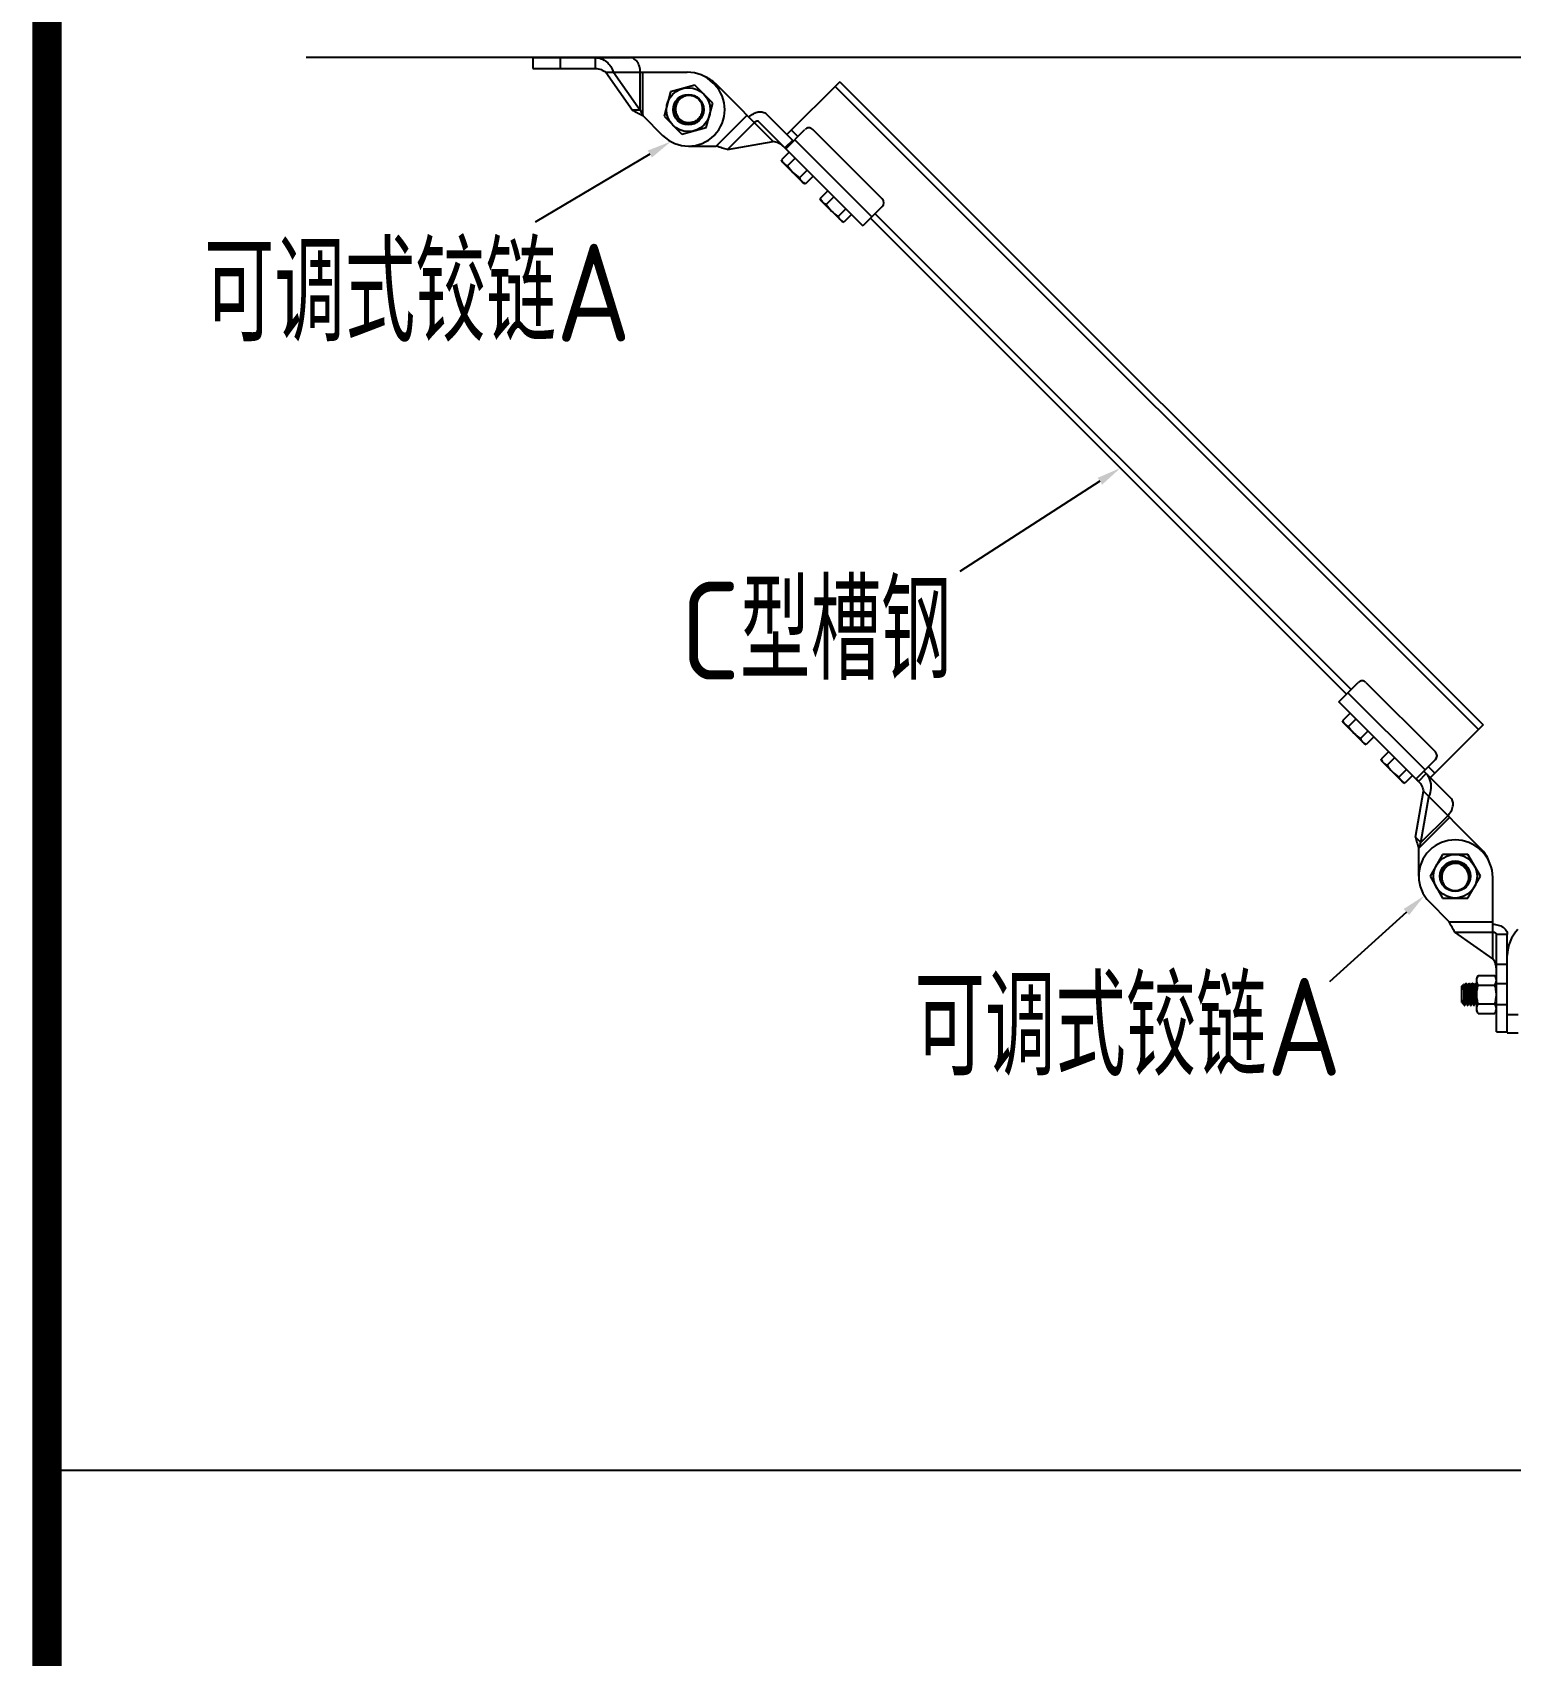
# Model space of a CAD drawing. Extents: x -409572 to -157272, y 600795 to 878326.
# Drawn here: x -403411 to -397367, y 815942 to 822581 of the extents above; entities that cross this region are included whole.
import ezdxf

# ---------------------------------------------------------------- set-up
doc = ezdxf.new("R2010")
doc.units = 0
doc.header["$LTSCALE"] = 1000
doc.header["$MEASUREMENT"] = 0
doc.linetypes.add('CONTINOUS', pattern=[0])
doc.layers.get('0').update_dxf_attribs({"linetype": 'CONTINUOUS'})
for name, color, linetype in [('BZ', 2, 'CONTINUOUS'), ('H-喷淋图块', 153, 'CONTINOUS'), ('图框', 66, 'CONTINUOUS')]:
    doc.layers.add(name, color=color, linetype=linetype)
doc.styles.get("Standard").update_dxf_attribs({"font": 'GBENOR', "bigfont": 'GBCBIG'})

msp = doc.modelspace()

# ---------------------------------------------------------------- linework, layer by layer
at = {"linetype": 'CONTINUOUS'}
for p, q in [((-401365.4, 822478), (-401365.4, 822433.3)), ((-401365.4, 822478), (-400967.8, 822478)), ((-401253.7, 822478), (-401253.7, 822433.3)), ((-401109.7, 822478), (-401109.7, 822433.3)), ((-401365.4, 822433.3), (-401109.7, 822433.3)), ((-401066.9, 822418.5), (-400957.3, 822263.4)), ((-401066.9, 822418.5), (-400733.7, 822418.5)), ((-401035.3, 822418.5), (-400925.7, 822263.4)), ((-400925.7, 822263.4), (-400925.7, 822418.5)), ((-400915.2, 822240.6), (-400915.2, 822418.5)), ((-400702.4, 822364.6), (-400802, 822337.9)), ((-400629.5, 822291.7), (-400702.4, 822364.6)), ((-400623.9, 822370.3), (-400628.5, 822374.9)), ((-400381.8, 822134.7), (-400617.4, 822370.3)), ((-400110.2, 822378.8), (-400326, 822163.1)), ((-400128.6, 822360.4), (-397498.1, 819729.9)), ((-400110.2, 822378.8), (-397479.7, 819748.3)), ((-400802, 822337.9), (-400828.7, 822238.3)), ((-400656.2, 822192.1), (-400629.5, 822291.7)), ((-400925.7, 822263.4), (-400957.3, 822263.4)), ((-400915.2, 822240.6), (-400834.4, 822159.8)), ((-400828.7, 822238.3), (-400755.8, 822165.4)), ((-400781.6, 822265.3), (-400781.6, 822265.3)), ((-400781.6, 822263.6), (-400781.6, 822263.5)), ((-400489.1, 822242), (-400614.9, 822116.2)), ((-400568.9, 822102.6), (-400459.3, 822212.2)), ((-400332.2, 822106.1), (-400441.3, 822215.3)), ((-400300.6, 822137.7), (-400409.8, 822246.9)), ((-400755.8, 822165.4), (-400656.2, 822192.1)), ((-400331, 822105.4), (-400252.3, 822184.1)), ((-400307.6, 822181.5), (-400281.2, 822155.2)), ((-399936.6, 821900), (-400220.7, 822184.1)), ((-400729.1, 822116.2), (-400614.9, 822116.2)), ((-400568.9, 822102.6), (-400381.8, 822134.7)), ((-400316.7, 822090.6), (-400348, 822059.3)), ((-400302.7, 822139.8), (-400334.3, 822108.3)), ((-400331.2, 822105.2), (-400015.5, 821789.5)), ((-399978.7, 821826.3), (-400294.4, 822142)), ((-400343.9, 822050.4), (-400348, 822059.3)), ((-400343.9, 822050.4), (-400259.7, 821966.3)), ((-400292.4, 822066.3), (-400323.7, 822035)), ((-400243.8, 822017.7), (-400275.1, 821986.4)), ((-400259.7, 821966.3), (-400250.8, 821962.1)), ((-400219.5, 821993.4), (-400250.8, 821962.1)), ((-400158.8, 821932.8), (-400190.1, 821901.5)), ((-400186, 821892.6), (-400190.1, 821901.5)), ((-400186, 821892.6), (-400101.8, 821808.4)), ((-400134.5, 821908.5), (-400165.8, 821877.2)), ((-400085.9, 821859.9), (-400117.2, 821828.6)), ((-400061.6, 821835.6), (-400092.9, 821804.3)), ((-399936.6, 821868.4), (-400015.5, 821789.5)), ((-399983.9, 821821), (-398037.5, 819874.6)), ((-399965.5, 821839.4), (-398019.1, 819893)), ((-400101.8, 821808.4), (-400092.9, 821804.3)), ((-398069, 819843), (-397990.1, 819921.9)), ((-397958.5, 819921.9), (-397674.4, 819637.8)), ((-397743.6, 819517.5), (-398069, 819843)), ((-398032.2, 819879.8), (-397716.5, 819564.1)), ((-398022.9, 819796.9), (-398054.2, 819765.6)), ((-398050.1, 819756.7), (-398054.2, 819765.6)), ((-398050.1, 819756.7), (-397965.9, 819672.5)), ((-397998.6, 819772.6), (-398029.9, 819741.3)), ((-397950, 819724), (-397981.3, 819692.7)), ((-397925.7, 819699.7), (-397957, 819668.4)), ((-397479.7, 819748.3), (-397695.4, 819532.5)), ((-397965.9, 819672.5), (-397957, 819668.4)), ((-397865.1, 819639), (-397896.4, 819607.7)), ((-397892.2, 819598.8), (-397896.4, 819607.7)), ((-397892.2, 819598.8), (-397808.1, 819514.6)), ((-397840.8, 819614.7), (-397872.1, 819583.4)), ((-397792.2, 819566.1), (-397823.5, 819534.8)), ((-397751.8, 819528.8), (-397674.4, 819606.2)), ((-397721.8, 819558.8), (-397611.6, 819448.7)), ((-397703.3, 819577.3), (-397677, 819550.9)), ((-397808.1, 819514.6), (-397799.2, 819510.5)), ((-397767.9, 819541.8), (-397799.2, 819510.5)), ((-397743.6, 819517.5), (-397712, 819549.1)), ((-397755.9, 819289.6), (-397723.8, 819476.7)), ((-397733.6, 819267.2), (-397701.5, 819454.4)), ((-397723.8, 819476.7), (-397488.2, 819241.1)), ((-397742.3, 819243.6), (-397616.5, 819369.4)), ((-397624, 819376.9), (-397733.6, 819267.2)), ((-397755.9, 819289.6), (-397733.6, 819267.2)), ((-397742.3, 819129.4), (-397742.3, 819243.6)), ((-397488.2, 819234.6), (-397483.6, 819230)), ((-397645, 819218.7), (-397696.6, 819129.4)), ((-397541.9, 819218.7), (-397645, 819218.7)), ((-397557.4, 819167.5), (-397557.5, 819167.6)), ((-397556.2, 819166.3), (-397556.2, 819166.3)), ((-397490.4, 819129.4), (-397541.9, 819218.7)), ((-397696.6, 819129.4), (-397645, 819040.1)), ((-397541.9, 819040.1), (-397490.4, 819129.4)), ((-397440, 818791.6), (-397440, 819124.8)), ((-397617.9, 818943.3), (-397698.7, 819024.1)), ((-397645, 819040.1), (-397541.9, 819040.1)), ((-397617.9, 818943.3), (-397440, 818943.3)), ((-397595.1, 818901.2), (-397440, 818901.2)), ((-397440, 818791.6), (-397595.1, 818901.2)), ((-397380.5, 818890.7), (-397425.2, 818890.7)), ((-397425.2, 818493.1), (-397425.2, 818890.7)), ((-397380.5, 818489.4), (-397380.5, 818890.7)), ((-397380.5, 818767.7), (-397425.2, 818767.7)), ((-397550.1, 818690.2), (-397554.1, 818683.3)), ((-397550.1, 818690.2), (-397549.9, 818690.3)), ((-397549.9, 818690.3), (-397548.3, 818690.3)), ((-397549.9, 818690.3), (-397548.3, 818690.3)), ((-397548.1, 818690.2), (-397548.3, 818690.3)), ((-397544, 818683.1), (-397548.1, 818690.2)), ((-397537.1, 818690.2), (-397541.1, 818683.3)), ((-397537.1, 818690.2), (-397536.9, 818690.3)), ((-397536.9, 818690.3), (-397535.3, 818690.3)), ((-397536.9, 818690.3), (-397535.3, 818690.3)), ((-397535.1, 818690.2), (-397535.3, 818690.3)), ((-397531, 818683.1), (-397535.1, 818690.2)), ((-397524.1, 818690.2), (-397528.1, 818683.3)), ((-397524.1, 818690.2), (-397523.9, 818690.3)), ((-397523.9, 818690.3), (-397522.3, 818690.3)), ((-397523.9, 818690.3), (-397522.3, 818690.3)), ((-397522.1, 818690.2), (-397522.3, 818690.3)), ((-397518, 818683.1), (-397522.1, 818690.2)), ((-397511, 818690.2), (-397515, 818683.3)), ((-397511, 818690.2), (-397510.9, 818690.3)), ((-397510.9, 818690.3), (-397509.2, 818690.3)), ((-397510.9, 818690.3), (-397509.2, 818690.3)), ((-397509.1, 818690.2), (-397509.2, 818690.3)), ((-397505.5, 818684.1), (-397509.1, 818690.2)), ((-397499.5, 818723), (-397505.5, 818712.7)), ((-397505.5, 818578.7), (-397505.5, 818712.7)), ((-397499.5, 818723), (-397431.1, 818723)), ((-397425.2, 818712.7), (-397431.1, 818723)), ((-397566.5, 818679.2), (-397559.2, 818686.6)), ((-397566.5, 818612.2), (-397566.5, 818679.2)), ((-397559, 818686.5), (-397559.2, 818686.6)), ((-397557, 818683.1), (-397559, 818686.5)), ((-397554, 818683.3), (-397557.2, 818683.3)), ((-397541, 818683.3), (-397544.2, 818683.3)), ((-397528, 818683.3), (-397531.2, 818683.3)), ((-397514.9, 818683.3), (-397518, 818683.3)), ((-397518, 818683.1), (-397517.9, 818682.9)), ((-397505.5, 818636.1), (-397506, 818645.7)), ((-397499.5, 818684.4), (-397431.1, 818684.4)), ((-397380.5, 818688.8), (-397425.2, 818688.8)), ((-397566.5, 818612.2), (-397562.5, 818608.1)), ((-397562.5, 818608.1), (-397562.5, 818623.3)), ((-397562.5, 818608.1), (-397560.5, 818608.1)), ((-397560.7, 818608.3), (-397558.3, 818604.1)), ((-397557.9, 818603.5), (-397558.3, 818604.1)), ((-397557.9, 818603.5), (-397555.4, 818601)), ((-397555.4, 818602.7), (-397555.4, 818601)), ((-397555.4, 818601), (-397554.8, 818601)), ((-397554.9, 818601.1), (-397554.8, 818601)), ((-397554.8, 818601), (-397554.6, 818601.2)), ((-397554.6, 818601.2), (-397550.7, 818608.1)), ((-397550.7, 818608.1), (-397547.5, 818608.1)), ((-397547.8, 818608.5), (-397547.7, 818608.3)), ((-397547.7, 818608.3), (-397543.6, 818601.2)), ((-397543.6, 818601.2), (-397543.4, 818601)), ((-397543.4, 818601), (-397541.8, 818601)), ((-397543.4, 818601), (-397541.8, 818601)), ((-397541.6, 818601.2), (-397541.8, 818601)), ((-397541.6, 818601.2), (-397537.6, 818608.1)), ((-397537.7, 818608.1), (-397534.5, 818608.1)), ((-397534.7, 818608.3), (-397530.6, 818601.2)), ((-397530.6, 818601.2), (-397530.4, 818601)), ((-397530.4, 818601), (-397528.8, 818601)), ((-397530.4, 818601), (-397528.8, 818601)), ((-397528.6, 818601.2), (-397528.8, 818601)), ((-397528.6, 818601.2), (-397524.6, 818608.1)), ((-397524.7, 818608.1), (-397521.5, 818608.1)), ((-397521.7, 818608.3), (-397517.5, 818601.2)), ((-397517.5, 818601.2), (-397517.4, 818601)), ((-397517.4, 818601), (-397515.7, 818601)), ((-397517.4, 818601), (-397515.7, 818601)), ((-397515.6, 818601.2), (-397515.7, 818601)), ((-397515.6, 818601.2), (-397511.6, 818608.1)), ((-397511.7, 818608.1), (-397508.4, 818608.1)), ((-397508.6, 818608.3), (-397505.5, 818602.9)), ((-397499.5, 818568.4), (-397505.5, 818578.7)), ((-397499.5, 818607), (-397431.1, 818607)), ((-397499.5, 818568.4), (-397431.1, 818568.4)), ((-397425.2, 818578.7), (-397431.1, 818568.4)), ((-397425.2, 818604.8), (-397380.5, 818604.8)), ((-397380.5, 818563.8), (-397335.9, 818563.8)), ((-397425.2, 818493.1), (-397380.5, 818493.1)), ((-397380.5, 818489.4), (-397335.9, 818489.4))]:
    msp.add_line(p, q, dxfattribs=at)
for points in [[(-400886.8, 822083.6), (-401356.3, 821805)], [(-399046.3, 820745.1), (-399619.4, 820375.3)], [(-397793.4, 818982.8), (-398106.9, 818697.2)]]:
    msp.add_lwpolyline(points)
for centre, radius in [((-400729.1, 822265), 89.3), ((-400729.1, 822265), 62.6), ((-400729.1, 822265), 59.5), ((-397593.5, 819129.4), 89.3), ((-397593.5, 819129.4), 62.6), ((-397593.5, 819129.4), 59.5)]:
    msp.add_circle(centre, radius, dxfattribs=at)
for centre, radius, start, end in [((-400733.7, 822269.6), 148.8, 44.99999, 90), ((-400729.1, 822265), 148.8, 224.99999, 44.99999), ((-400722.6, 822265), 148.8, 44.99999, 67.63031), ((-400725.6, 822264.2), 59.2, 72.31446, 73.94713), ((-400729, 822265), 52.6, 177.15433, 178.71863), ((-400729.1, 822265), 52.5, 178.71874, 179.66409), ((-400729.2, 822265), 52.3, 179.75296, 181.37327), ((-400729.6, 822268.6), 52.2, 184.99488, 185.50793), ((-400729.4, 822265), 52.2, 181.37382, 181.694), ((-400729.3, 822265), 52.3, 181.69419, 182.60615), ((-400729.1, 822265), 52.5, 182.60725, 185.59802), ((-400729.1, 822265), 52.5, 185.59662, 191.09948), ((-400729.2, 822265), 52.4, 191.10332, 191.48342), ((-400729.1, 822265), 52.5, 191.48489, 255.44483), ((-400729.1, 822265), 52.5, 255.4458, 258.67362), ((-400729.1, 822265), 52.5, 258.67355, 262.14338), ((-400729.1, 822265), 52.4, 262.14543, 265.15818), ((-400729.1, 822265.1), 52.6, 265.15789, 267.69509), ((-400729.1, 822265.1), 52.6, 267.70337, 268.51134), ((-400729.1, 822265.1), 52.5, 267.69503, 268.78973), ((-400729.1, 822265.1), 52.5, 268.51135, 269.23308), ((-400729.1, 822265), 52.4, 268.78883, 271.69256), ((-400729.1, 822264.9), 52.3, 269.23213, 271.6927), ((-400236.5, 822168.3), 22.3, 44.99999, 135.00001), ((-399952.4, 821884.2), 22.3, 315.00001, 44.99999), ((-397974.3, 819906.1), 22.3, 44.99999, 135.00001), ((-397690.2, 819622), 22.3, 315.00001, 44.99999), ((-397593.5, 819129.4), 148.8, 44.99999, 224.99999), ((-397593.5, 819135.9), 148.8, 22.3697, 44.99999), ((-397588.9, 819124.8), 148.8, 0, 44.99999), ((-397593.5, 819129.4), 52.4, 133.78883, 136.69254), ((-397593.6, 819129.5), 52.3, 134.23214, 136.69269), ((-397593.4, 819129.4), 52.5, 133.51136, 134.23309), ((-397593.4, 819129.3), 52.5, 132.69503, 133.78973), ((-397593.4, 819129.3), 52.6, 132.70337, 133.51136), ((-397593.4, 819129.3), 52.6, 130.15788, 132.69507), ((-397593.5, 819129.4), 52.4, 127.14543, 130.15818), ((-397593.5, 819129.4), 52.5, 123.67356, 127.14336), ((-397593.5, 819129.4), 52.5, 120.44581, 123.67361), ((-397593.5, 819129.4), 52.5, 56.48488, 120.44484), ((-397593.4, 819129.5), 52.4, 56.10333, 56.4834), ((-397593.5, 819129.3), 52.5, 50.59661, 56.09947), ((-397593.5, 819129.4), 52.5, 47.60725, 50.59803), ((-397593.4, 819129.5), 52.3, 46.69418, 47.60616), ((-397593.3, 819129.6), 52.2, 46.3738, 46.69398), ((-397590.6, 819127.2), 52.2, 49.99488, 50.50791), ((-397593.4, 819129.5), 52.3, 44.75296, 46.37328), ((-397593.5, 819129.4), 52.5, 43.71876, 44.66409), ((-397593.5, 819129.3), 52.6, 42.15432, 43.71862), ((-397596.6, 819127.5), 59.2, 297.31445, 298.94712), ((-397231.7, 818805.7), 148.8, 135.00001, 180), ((-397455.2, 818703.6), 30.1, 6.6309, 7.40314), ((-397520.8, 818681.8), 3.1, 18.49225, 20.49889), ((-397455.2, 818587.8), 30.1, 352.59837, 353.3691)]:
    msp.add_arc(centre, radius, start, end, dxfattribs=at)
for points, knots in [([(-401109.7, 822478), (-401101.5, 822478), (-401084.7, 822474.8), (-401062.8, 822461.4), (-401045.7, 822442), (-401038.1, 822426.5), (-401035.3, 822418.5)], [0, 0, 0, 0, 0.243233, 0.493078, 0.748723, 1, 1, 1, 1]), ([(-400925.7, 822418.5), (-400925.7, 822426.1), (-400927.7, 822441), (-400936.5, 822460.5), (-400950.2, 822474.4), (-400962.2, 822478), (-400967.8, 822478)], [0, 0, 0, 0, 0.287969, 0.555344, 0.790533, 1, 1, 1, 1]), ([(-401109.7, 822433.3), (-401101.7, 822433.3), (-401086.3, 822430.4), (-401072.8, 822422.7), (-401066.9, 822418.5)], [0, 0, 0, 0, 0.522516, 1, 1, 1, 1]), ([(-400709.3, 822321), (-400717.9, 822323.5), (-400736.5, 822324.5), (-400757.7, 822315), (-400770.6, 822302.3), (-400777.6, 822290.7), (-400781.6, 822277.6), (-400782, 822268.5), (-400781.6, 822264)], [0, 0, 0, 0, 0.249273, 0.49841, 0.623846, 0.749245, 0.874621, 1, 1, 1, 1]), ([(-400727.6, 822212.6), (-400723, 822212.4), (-400713.8, 822213.3), (-400700.8, 822218), (-400689.4, 822225.9), (-400677.3, 822239.7), (-400669.1, 822261.9), (-400671.5, 822280.7), (-400674.7, 822289.2)], [0, 0, 0, 0, 0.125414, 0.250833, 0.376265, 0.501706, 0.750785, 1, 1, 1, 1]), ([(-400957.3, 822263.4), (-400951.1, 822259.2), (-400937.1, 822251.3), (-400922.8, 822244.3), (-400915.2, 822240.6)], [0, 0, 0, 0, 0.468219, 1, 1, 1, 1]), ([(-400925.7, 822263.4), (-400925, 822261.5), (-400921.9, 822253.7), (-400918, 822246.2), (-400915.2, 822240.6)], [0, 0, 0, 0, 0.244001, 1, 1, 1, 1]), ([(-400481.6, 822234.5), (-400476.2, 822240), (-400464.3, 822249.1), (-400444.3, 822256.6), (-400424.8, 822256.7), (-400413.7, 822250.8), (-400409.8, 822246.9)], [0, 0, 0, 0, 0.287971, 0.555344, 0.790532, 1, 1, 1, 1]), ([(-400441.3, 822215.3), (-400442.3, 822216.3), (-400445.1, 822217.8), (-400450, 822217.7), (-400455, 822215.8), (-400458, 822213.6), (-400459.3, 822212.2)], [0, 0, 0, 0, 0.209498, 0.444667, 0.711989, 1, 1, 1, 1]), ([(-400568.9, 822102.6), (-400576.3, 822103.9), (-400591.7, 822108.3), (-400606.8, 822113.4), (-400614.9, 822116.2)], [0, 0, 0, 0, 0.468219, 1, 1, 1, 1]), ([(-400341, 822114.9), (-400346.6, 822120.6), (-400359.6, 822129.4), (-400374.6, 822133.5), (-400381.8, 822134.7)], [0, 0, 0, 0, 0.522516, 1, 1, 1, 1]), ([(-400331, 822105.4), (-400331, 822105.4), (-400331.6, 822105.3), (-400331.9, 822105.8), (-400332.2, 822106.1)], [0, 0, 0, 0, 0.126775, 1, 1, 1, 1]), ([(-400348, 822059.3), (-400347.7, 822058.6), (-400346.2, 822055.7), (-400344.6, 822052.9), (-400343.2, 822050.9)], [0, 0, 0, 0, 0.253346, 1, 1, 1, 1]), ([(-400338.2, 822044.8), (-400336.2, 822042.8), (-400331.6, 822039.1), (-400326.4, 822036.3), (-400323.7, 822035)], [0, 0, 0, 0, 0.493589, 1, 1, 1, 1]), ([(-400275.1, 821986.4), (-400273.8, 821983.7), (-400271, 821978.5), (-400267.4, 821973.9), (-400265.3, 821971.9)], [0, 0, 0, 0, 0.506411, 1, 1, 1, 1]), ([(-400265.3, 821971.9), (-400263.3, 821969.9), (-400258.7, 821966.2), (-400253.5, 821963.4), (-400250.8, 821962.1)], [0, 0, 0, 0, 0.493589, 1, 1, 1, 1]), ([(-400190.1, 821901.5), (-400189.8, 821900.7), (-400188.4, 821897.8), (-400186.7, 821895), (-400185.4, 821893)], [0, 0, 0, 0, 0.253346, 1, 1, 1, 1]), ([(-400180.4, 821886.9), (-400178.3, 821884.9), (-400173.7, 821881.2), (-400168.5, 821878.4), (-400165.8, 821877.2)], [0, 0, 0, 0, 0.493589, 1, 1, 1, 1]), ([(-400117.2, 821828.6), (-400116, 821825.9), (-400113.2, 821820.7), (-400109.5, 821816.1), (-400107.5, 821814)], [0, 0, 0, 0, 0.506411, 1, 1, 1, 1]), ([(-400107.5, 821814), (-400105.4, 821812), (-400100.8, 821808.3), (-400095.6, 821805.5), (-400092.9, 821804.3)], [0, 0, 0, 0, 0.493589, 1, 1, 1, 1]), ([(-398054.2, 819765.6), (-398053.9, 819764.8), (-398052.5, 819761.9), (-398050.8, 819759.1), (-398049.5, 819757.1)], [0, 0, 0, 0, 0.253346, 1, 1, 1, 1]), ([(-398044.5, 819751.1), (-398042.4, 819749), (-398037.8, 819745.3), (-398032.6, 819742.5), (-398029.9, 819741.3)], [0, 0, 0, 0, 0.493589, 1, 1, 1, 1]), ([(-397981.3, 819692.7), (-397980.1, 819690), (-397977.3, 819684.8), (-397973.6, 819680.2), (-397971.6, 819678.1)], [0, 0, 0, 0, 0.506411, 1, 1, 1, 1]), ([(-397971.6, 819678.1), (-397969.5, 819676.1), (-397964.9, 819672.4), (-397959.7, 819669.6), (-397957, 819668.4)], [0, 0, 0, 0, 0.493589, 1, 1, 1, 1]), ([(-397896.4, 819607.7), (-397896, 819607), (-397894.6, 819604.1), (-397893, 819601.2), (-397891.6, 819599.2)], [0, 0, 0, 0, 0.253346, 1, 1, 1, 1]), ([(-397886.6, 819593.2), (-397884.6, 819591.1), (-397880, 819587.5), (-397874.8, 819584.7), (-397872.1, 819583.4)], [0, 0, 0, 0, 0.493589, 1, 1, 1, 1]), ([(-397823.5, 819534.8), (-397822.2, 819532.1), (-397819.4, 819526.9), (-397815.7, 819522.3), (-397813.7, 819520.3)], [0, 0, 0, 0, 0.506411, 1, 1, 1, 1]), ([(-397813.7, 819520.3), (-397811.6, 819518.2), (-397807, 819514.5), (-397801.9, 819511.8), (-397799.2, 819510.5)], [0, 0, 0, 0, 0.493589, 1, 1, 1, 1]), ([(-397743.6, 819517.5), (-397744.8, 819518.8), (-397747.3, 819521.2), (-397750.1, 819524.2), (-397752.8, 819527.8), (-397751.8, 819528.8)], [0, 0, 0, 0, 0.378665, 0.693291, 1, 1, 1, 1]), ([(-397743.6, 819517.5), (-397737.9, 819511.9), (-397729.1, 819498.9), (-397725, 819483.9), (-397723.8, 819476.7)], [0, 0, 0, 0, 0.522516, 1, 1, 1, 1]), ([(-397696.7, 819525.5), (-397697.6, 819527.7), (-397701.4, 819536.3), (-397707, 819544.1), (-397712, 819549.1)], [0, 0, 0, 0, 0.252907, 1, 1, 1, 1]), ([(-397701.5, 819454.4), (-397696.2, 819465.3), (-397689.4, 819489.2), (-397692.4, 819514.2), (-397696.7, 819525.5)], [0, 0, 0, 0, 0.500769, 1, 1, 1, 1]), ([(-397624, 819376.9), (-397618.5, 819382.3), (-397609.4, 819394.2), (-397601.9, 819414.2), (-397601.8, 819433.7), (-397607.7, 819444.8), (-397611.6, 819448.7)], [0, 0, 0, 0, 0.287971, 0.555344, 0.790532, 1, 1, 1, 1]), ([(-397755.9, 819289.6), (-397754.6, 819282.2), (-397750.2, 819266.8), (-397745.1, 819251.7), (-397742.3, 819243.6)], [0, 0, 0, 0, 0.468219, 1, 1, 1, 1]), ([(-397742.3, 819243.6), (-397741.6, 819245.7), (-397739.1, 819253.7), (-397736.2, 819261.6), (-397733.6, 819267.2)], [0, 0, 0, 0, 0.254643, 1, 1, 1, 1]), ([(-397631.6, 819165.4), (-397635, 819162.3), (-397640.9, 819155.1), (-397646.8, 819142.6), (-397649.3, 819128.9), (-397648, 819110.6), (-397638.1, 819089.1), (-397623.1, 819077.6), (-397614.8, 819073.8)], [0, 0, 0, 0, 0.125414, 0.250833, 0.376265, 0.501706, 0.750785, 1, 1, 1, 1]), ([(-397567.9, 819075.7), (-397560.1, 819080.1), (-397546.2, 819092.5), (-397537.9, 819114.2), (-397537.8, 819132.3), (-397541, 819145.6), (-397547.4, 819157.6), (-397553.6, 819164.3), (-397557.1, 819167.2)], [0, 0, 0, 0, 0.249273, 0.49841, 0.623846, 0.749245, 0.874621, 1, 1, 1, 1]), ([(-397595.1, 818901.2), (-397599.3, 818907.4), (-397607.2, 818921.4), (-397614.2, 818935.7), (-397617.9, 818943.3)], [0, 0, 0, 0, 0.468219, 1, 1, 1, 1]), ([(-397440, 818932.8), (-397432.4, 818932.8), (-397417.5, 818930.8), (-397398, 818922), (-397384.1, 818908.3), (-397380.5, 818896.3), (-397380.5, 818890.7)], [0, 0, 0, 0, 0.287969, 0.555344, 0.790533, 1, 1, 1, 1]), ([(-397440, 818901.2), (-397436.4, 818901.2), (-397430.9, 818899.9), (-397426.1, 818895.1), (-397425.2, 818892.1), (-397425.2, 818890.7)], [0, 0, 0, 0, 0.552514, 0.789178, 1, 1, 1, 1]), ([(-397427.7, 818767), (-397428.4, 818769.4), (-397431.4, 818778.1), (-397436.1, 818786.2), (-397440, 818791.6)], [0, 0, 0, 0, 0.265236, 1, 1, 1, 1]), ([(-397549.9, 818690.3), (-397549.9, 818690.3), (-397549.8, 818690.3), (-397549.7, 818690.2), (-397549.7, 818690.1)], [0, 0, 0, 0, 0.372399, 1, 1, 1, 1]), ([(-397542.3, 818602.4), (-397542.7, 818604.5), (-397543.1, 818610.2), (-397543.9, 818620.7), (-397544.5, 818634.2), (-397545.2, 818649.2), (-397545.9, 818663.7), (-397546.5, 818674.7), (-397547, 818681.9), (-397547.3, 818685.8), (-397547.7, 818688.4), (-397547.9, 818689.8), (-397548.1, 818690.2)], [0, 0, 0, 0, 0.072759, 0.196861, 0.35726, 0.534299, 0.706283, 0.852147, 0.909525, 0.954085, 0.984493, 1, 1, 1, 1]), ([(-397536.9, 818690.3), (-397536.9, 818690.3), (-397536.8, 818690.3), (-397536.7, 818690.2), (-397536.7, 818690.1)], [0, 0, 0, 0, 0.371131, 1, 1, 1, 1]), ([(-397529.3, 818602.3), (-397529.7, 818604.4), (-397530.1, 818610.2), (-397530.8, 818620.6), (-397531.5, 818634.2), (-397532.2, 818649.1), (-397532.9, 818663.7), (-397533.5, 818674.7), (-397534, 818681.9), (-397534.3, 818685.8), (-397534.7, 818688.4), (-397534.9, 818689.8), (-397535.1, 818690.2)], [0, 0, 0, 0, 0.072462, 0.196401, 0.356774, 0.53388, 0.706003, 0.852015, 0.909448, 0.954048, 0.984481, 1, 1, 1, 1]), ([(-397523.9, 818690.3), (-397523.8, 818690.3), (-397523.7, 818690.3), (-397523.7, 818690.2), (-397523.7, 818690.1)], [0, 0, 0, 0, 0.37008, 1, 1, 1, 1]), ([(-397516.2, 818602.3), (-397516.7, 818604.4), (-397517.1, 818610.2), (-397517.8, 818620.6), (-397518.5, 818634.2), (-397519.2, 818649.1), (-397519.8, 818663.7), (-397520.4, 818674.7), (-397521, 818681.9), (-397521.3, 818685.8), (-397521.7, 818688.4), (-397521.9, 818689.8), (-397522.1, 818690.2)], [0, 0, 0, 0, 0.072435, 0.196357, 0.3567, 0.533804, 0.705944, 0.851972, 0.909417, 0.954032, 0.984477, 1, 1, 1, 1]), ([(-397510.9, 818690.3), (-397510.8, 818690.3), (-397510.7, 818690.3), (-397510.7, 818690.2), (-397510.7, 818690.1)], [0, 0, 0, 0, 0.372863, 1, 1, 1, 1]), ([(-397508.7, 818689.1), (-397508.8, 818689.2), (-397508.8, 818689.6), (-397508.9, 818690), (-397509.1, 818690.2)], [0, 0, 0, 0, 0.335285, 1, 1, 1, 1]), ([(-397505.5, 818703.7), (-397505.5, 818707), (-397504.3, 818713.8), (-397501.3, 818720), (-397499.5, 818723)], [0, 0, 0, 0, 0.485069, 1, 1, 1, 1]), ([(-397499.5, 818684.4), (-397501.3, 818687.4), (-397504.3, 818693.6), (-397505.5, 818700.4), (-397505.5, 818703.7)], [0, 0, 0, 0, 0.514931, 1, 1, 1, 1]), ([(-397425.4, 818707.5), (-397425.6, 818708.8), (-397426.7, 818714.3), (-397429, 818719.4), (-397431.1, 818723)], [0, 0, 0, 0, 0.241319, 1, 1, 1, 1]), ([(-397431.1, 818684.4), (-397429.4, 818687.4), (-397426.4, 818693.6), (-397425.2, 818700.4), (-397425.2, 818703.7)], [0, 0, 0, 0, 0.514931, 1, 1, 1, 1]), ([(-397555.4, 818602.7), (-397555.6, 818605), (-397555.9, 818610.8), (-397556.3, 818621.1), (-397556.7, 818634.1), (-397557.2, 818648.3), (-397557.5, 818660.1), (-397557.8, 818668.9), (-397558.1, 818674.5), (-397558.3, 818679.1), (-397558.5, 818682.7), (-397558.8, 818685), (-397558.9, 818686.2), (-397559, 818686.5)], [0, 0, 0, 0, 0.080635, 0.208535, 0.369665, 0.54562, 0.71572, 0.792041, 0.859282, 0.915304, 0.958292, 0.98682, 1, 1, 1, 1]), ([(-397557, 818683.1), (-397557, 818683), (-397556.9, 818682.7), (-397556.8, 818682.3), (-397556.7, 818682)], [0, 0, 0, 0, 0.173094, 1, 1, 1, 1]), ([(-397556.7, 818682), (-397556.3, 818680.1), (-397555.8, 818675), (-397555.1, 818665.7), (-397554.4, 818653.9), (-397553.7, 818641), (-397553.1, 818630.4), (-397552.6, 818622.6), (-397552.3, 818617.7), (-397551.9, 818613.9), (-397551.6, 818610.8), (-397551.2, 818609.3), (-397551, 818608.1), (-397550.7, 818608.1)], [0, 0, 0, 0, 0.077798, 0.208235, 0.374801, 0.5562, 0.729214, 0.805537, 0.87171, 0.925623, 0.965576, 0.990391, 1, 1, 1, 1]), ([(-397554, 818683.3), (-397553.8, 818683.3), (-397553.5, 818682), (-397553.1, 818680.4), (-397552.8, 818677), (-397552.4, 818672.8), (-397552, 818667.6), (-397551.5, 818659.3), (-397550.9, 818648.1), (-397550.2, 818634.8), (-397549.5, 818624.3), (-397549, 818617.2), (-397548.6, 818613.3), (-397548.2, 818610.5), (-397548, 818609), (-397547.8, 818608.5)], [0, 0, 0, 0, 0.010217, 0.036837, 0.079637, 0.137238, 0.207661, 0.288445, 0.469496, 0.655187, 0.819656, 0.886575, 0.940042, 0.978239, 1, 1, 1, 1]), ([(-397549.7, 818690.1), (-397549.7, 818690.1), (-397549.6, 818689.7), (-397549.5, 818689.3), (-397549.4, 818689)], [0, 0, 0, 0, 0.179791, 1, 1, 1, 1]), ([(-397549.4, 818689), (-397549.1, 818687.1), (-397548.6, 818681.8), (-397547.8, 818669.8), (-397547, 818652.4), (-397546, 818632.2), (-397545.3, 818616.6), (-397544.5, 818607.1), (-397544.2, 818603.6), (-397543.9, 818602.3)], [0, 0, 0, 0, 0.068037, 0.183112, 0.415613, 0.66855, 0.880458, 0.954194, 1, 1, 1, 1]), ([(-397543.8, 818682.6), (-397543.3, 818681), (-397542.9, 818676.1), (-397542.2, 818667.2), (-397541.5, 818655.4), (-397540.8, 818642.3), (-397540.2, 818631.3), (-397539.6, 818623.3), (-397539.3, 818618.2), (-397538.9, 818614.1), (-397538.6, 818610.9), (-397538.2, 818609.3), (-397538, 818608.1), (-397537.7, 818608.1)], [0, 0, 0, 0, 0.068121, 0.193192, 0.358672, 0.542411, 0.719756, 0.798471, 0.866922, 0.922814, 0.96429, 0.990066, 1, 1, 1, 1]), ([(-397541, 818683.3), (-397540.7, 818683.3), (-397540.5, 818682), (-397540.1, 818680.4), (-397539.8, 818677.2), (-397539.4, 818673), (-397539, 818667.9), (-397538.5, 818659.7), (-397537.9, 818648.6), (-397537.2, 818635.4), (-397536.5, 818623.6), (-397535.7, 818614.9), (-397535.3, 818610.1), (-397534.8, 818608.6)], [0, 0, 0, 0, 0.010066, 0.036229, 0.078308, 0.134982, 0.204339, 0.284002, 0.463049, 0.647693, 0.812725, 0.935658, 1, 1, 1, 1]), ([(-397536.7, 818690.1), (-397536.7, 818690.1), (-397536.5, 818689.7), (-397536.5, 818689.4), (-397536.4, 818689.1)], [0, 0, 0, 0, 0.181022, 1, 1, 1, 1]), ([(-397536.4, 818689.1), (-397536, 818687), (-397535.6, 818681.2), (-397534.8, 818670.8), (-397534.2, 818657.2), (-397533.5, 818642.3), (-397532.8, 818627.7), (-397532.2, 818616.7), (-397531.7, 818609.5), (-397531.4, 818605.6), (-397531, 818603), (-397530.8, 818601.6), (-397530.6, 818601.2)], [0, 0, 0, 0, 0.072485, 0.196435, 0.356785, 0.533878, 0.705995, 0.851999, 0.909433, 0.95404, 0.984479, 1, 1, 1, 1]), ([(-397531, 818683.1), (-397531, 818683.1), (-397530.9, 818682.9), (-397530.9, 818682.8), (-397530.8, 818682.7)], [0, 0, 0, 0, 0.437616, 1, 1, 1, 1]), ([(-397530.8, 818682.7), (-397530.3, 818681.1), (-397530, 818676.4), (-397529.2, 818667.6), (-397528.5, 818655.7), (-397527.8, 818642.6), (-397527.2, 818631.5), (-397526.6, 818623.4), (-397526.3, 818618.3), (-397525.9, 818614.2), (-397525.5, 818610.9), (-397525.2, 818609.3), (-397524.9, 818608.1), (-397524.7, 818608.1)], [0, 0, 0, 0, 0.065945, 0.18979, 0.355015, 0.539274, 0.717597, 0.796856, 0.865828, 0.922169, 0.96399, 0.989989, 1, 1, 1, 1]), ([(-397528, 818683.3), (-397527.7, 818683.3), (-397527.5, 818682.1), (-397527.1, 818680.5), (-397526.8, 818677.3), (-397526.4, 818673.2), (-397526, 818668.1), (-397525.5, 818660.1), (-397524.9, 818649.1), (-397524.2, 818636), (-397523.5, 818624.2), (-397522.7, 818615.3), (-397522.3, 818610.4), (-397521.9, 818608.8)], [0, 0, 0, 0, 0.009925, 0.035675, 0.077105, 0.132941, 0.201328, 0.279974, 0.457194, 0.640866, 0.806379, 0.931604, 1, 1, 1, 1]), ([(-397523.7, 818690.1), (-397523.6, 818690), (-397523.5, 818689.7), (-397523.4, 818689.4), (-397523.4, 818689.1)], [0, 0, 0, 0, 0.182058, 1, 1, 1, 1]), ([(-397523.4, 818689.1), (-397523, 818687), (-397522.5, 818681.2), (-397521.8, 818670.8), (-397521.2, 818657.2), (-397520.5, 818642.3), (-397519.8, 818627.8), (-397519.2, 818616.7), (-397518.7, 818609.5), (-397518.4, 818605.6), (-397518, 818603), (-397517.8, 818601.6), (-397517.5, 818601.2)], [0, 0, 0, 0, 0.072304, 0.196155, 0.356504, 0.533641, 0.705839, 0.85193, 0.909395, 0.95402, 0.984473, 1, 1, 1, 1]), ([(-397517.8, 818682.8), (-397517.3, 818681.2), (-397517, 818676.5), (-397516.1, 818667.8), (-397515.5, 818655.9), (-397514.8, 818642.7), (-397514.1, 818631.7), (-397513.6, 818623.5), (-397513.2, 818618.3), (-397512.9, 818614.2), (-397512.5, 818611), (-397512.2, 818609.4), (-397511.9, 818608.1), (-397511.7, 818608.1)], [0, 0, 0, 0, 0.064566, 0.18762, 0.35268, 0.537272, 0.716218, 0.795829, 0.86513, 0.921755, 0.963804, 0.989947, 1, 1, 1, 1]), ([(-397514.9, 818683.3), (-397514.7, 818683.3), (-397514.4, 818682.1), (-397514.1, 818680.5), (-397513.7, 818677.3), (-397513.4, 818673.2), (-397513, 818668.1), (-397512.5, 818660.1), (-397511.9, 818649.1), (-397511.1, 818636), (-397510.5, 818624.2), (-397509.7, 818615.3), (-397509.3, 818610.4), (-397508.8, 818608.8)], [0, 0, 0, 0, 0.009925, 0.03569, 0.077147, 0.133004, 0.201419, 0.280102, 0.457378, 0.641081, 0.806581, 0.931726, 1, 1, 1, 1]), ([(-397510.7, 818690.1), (-397510.6, 818690.1), (-397510.5, 818689.7), (-397510.4, 818689.3), (-397510.4, 818689)], [0, 0, 0, 0, 0.179341, 1, 1, 1, 1]), ([(-397510.4, 818689), (-397510, 818687.4), (-397509.6, 818683.1), (-397509.1, 818675.1), (-397508.5, 818664.7), (-397507.7, 818648.6), (-397506.9, 818629.5), (-397506.1, 818614.5), (-397505.5, 818608.1)], [0, 0, 0, 0, 0.060989, 0.1617, 0.293789, 0.446195, 0.760045, 1, 1, 1, 1]), ([(-397506, 818645.7), (-397506.2, 818650.5), (-397506.6, 818659.7), (-397507.3, 818672.3), (-397507.9, 818681.9), (-397508.4, 818687.2), (-397508.7, 818689.1)], [0, 0, 0, 0, 0.336027, 0.635258, 0.864886, 1, 1, 1, 1]), ([(-397505.5, 818645.7), (-397505.5, 818652.2), (-397504.4, 818665.3), (-397501.4, 818678.1), (-397499.5, 818684.4)], [0, 0, 0, 0, 0.499896, 1, 1, 1, 1]), ([(-397499.5, 818607), (-397501.4, 818613.3), (-397504.4, 818626.1), (-397505.5, 818639.2), (-397505.5, 818645.7)], [0, 0, 0, 0, 0.500104, 1, 1, 1, 1]), ([(-397425.2, 818645.7), (-397425.2, 818652.2), (-397426.3, 818665.3), (-397429.3, 818678.1), (-397431.1, 818684.4)], [0, 0, 0, 0, 0.499896, 1, 1, 1, 1]), ([(-397431.1, 818607), (-397429.3, 818613.3), (-397426.3, 818626.1), (-397425.2, 818639.2), (-397425.2, 818645.7)], [0, 0, 0, 0, 0.500104, 1, 1, 1, 1]), ([(-397558.3, 818604.1), (-397558.8, 818604.9), (-397559.5, 818607.2), (-397561, 818613.5), (-397561.8, 818619.1), (-397562.5, 818623.3)], [0, 0, 0, 0, 0.138777, 0.35633, 1, 1, 1, 1]), ([(-397562.5, 818623.3), (-397562.3, 818621.4), (-397562.1, 818617.9), (-397561.7, 818613.4), (-397561.2, 818610.4), (-397561, 818608.8), (-397560.7, 818608.3)], [0, 0, 0, 0, 0.382824, 0.684922, 0.89313, 1, 1, 1, 1]), ([(-397555.4, 818602.7), (-397555.3, 818602.4), (-397555.2, 818601.8), (-397555, 818601.2), (-397554.9, 818601.1)], [0, 0, 0, 0, 0.675862, 1, 1, 1, 1]), ([(-397543.9, 818602.3), (-397543.9, 818602.2), (-397543.8, 818601.8), (-397543.7, 818601.4), (-397543.6, 818601.2)], [0, 0, 0, 0, 0.335295, 1, 1, 1, 1]), ([(-397542, 818601.3), (-397542, 818601.3), (-397542.2, 818601.7), (-397542.2, 818602.1), (-397542.3, 818602.4)], [0, 0, 0, 0, 0.179414, 1, 1, 1, 1]), ([(-397541.8, 818601), (-397541.8, 818601), (-397541.9, 818601.1), (-397542, 818601.2), (-397542, 818601.3)], [0, 0, 0, 0, 0.372787, 1, 1, 1, 1]), ([(-397534.8, 818608.6), (-397534.8, 818608.6), (-397534.8, 818608.4), (-397534.7, 818608.3), (-397534.7, 818608.3)], [0, 0, 0, 0, 0.555455, 1, 1, 1, 1]), ([(-397529, 818601.3), (-397529, 818601.3), (-397529.1, 818601.7), (-397529.2, 818602), (-397529.3, 818602.3)], [0, 0, 0, 0, 0.181112, 1, 1, 1, 1]), ([(-397528.8, 818601), (-397528.8, 818601), (-397528.9, 818601.1), (-397529, 818601.2), (-397529, 818601.3)], [0, 0, 0, 0, 0.371042, 1, 1, 1, 1]), ([(-397516, 818601.3), (-397516, 818601.3), (-397516.1, 818601.7), (-397516.2, 818602), (-397516.2, 818602.3)], [0, 0, 0, 0, 0.181321, 1, 1, 1, 1]), ([(-397515.7, 818601), (-397515.8, 818601), (-397515.9, 818601.1), (-397515.9, 818601.2), (-397516, 818601.3)], [0, 0, 0, 0, 0.370825, 1, 1, 1, 1]), ([(-397505.5, 818587.7), (-397505.5, 818591), (-397504.3, 818597.8), (-397501.3, 818604), (-397499.5, 818607)], [0, 0, 0, 0, 0.485069, 1, 1, 1, 1]), ([(-397499.5, 818568.4), (-397501.3, 818571.4), (-397504.3, 818577.6), (-397505.5, 818584.4), (-397505.5, 818587.7)], [0, 0, 0, 0, 0.514931, 1, 1, 1, 1]), ([(-397425.2, 818587.7), (-397425.2, 818591), (-397426.4, 818597.8), (-397429.4, 818604), (-397431.1, 818607)], [0, 0, 0, 0, 0.485069, 1, 1, 1, 1]), ([(-397431.1, 818568.4), (-397430.4, 818569.6), (-397427.8, 818574.5), (-397425.9, 818579.9), (-397425.4, 818583.9)], [0, 0, 0, 0, 0.26074, 1, 1, 1, 1])]:
    msp.add_open_spline(points, degree=3, knots=knots, dxfattribs=at)
for points in [[(-400343.2, 822050.9), (-400341.7, 822048.7), (-400340.1, 822046.7), (-400338.2, 822044.8)], [(-400323.7, 822035), (-400317.1, 822025.6), (-400309.9, 822016.5), (-400301.8, 822008.4)], [(-400301.8, 822008.4), (-400293.6, 822000.2), (-400284.6, 821993), (-400275.1, 821986.4)], [(-400185.4, 821893), (-400183.9, 821890.8), (-400182.2, 821888.8), (-400180.4, 821886.9)], [(-400165.8, 821877.2), (-400159.3, 821867.7), (-400152, 821858.6), (-400143.9, 821850.5)], [(-400143.9, 821850.5), (-400135.8, 821842.4), (-400126.7, 821835.1), (-400117.2, 821828.6)], [(-398049.5, 819757.1), (-398048, 819754.9), (-398046.3, 819752.9), (-398044.5, 819751.1)], [(-398029.9, 819741.3), (-398023.4, 819731.8), (-398016.1, 819722.7), (-398008, 819714.6)], [(-398008, 819714.6), (-397999.9, 819706.5), (-397990.8, 819699.2), (-397981.3, 819692.7)], [(-397891.6, 819599.2), (-397890.1, 819597.1), (-397888.5, 819595), (-397886.6, 819593.2)], [(-397872.1, 819583.4), (-397865.5, 819573.9), (-397858.3, 819564.9), (-397850.2, 819556.7)], [(-397850.2, 819556.7), (-397842, 819548.6), (-397832.9, 819541.4), (-397823.5, 819534.8)], [(-397425.2, 818748.8), (-397425.2, 818754.9), (-397426.1, 818761.1), (-397427.7, 818767)], [(-397544, 818683.1), (-397543.9, 818683), (-397543.9, 818682.8), (-397543.8, 818682.6)], [(-397521.9, 818608.8), (-397521.8, 818608.6), (-397521.7, 818608.4), (-397521.7, 818608.3)], [(-397508.8, 818608.8), (-397508.8, 818608.6), (-397508.7, 818608.4), (-397508.6, 818608.3)]]:
    msp.add_open_spline(points, degree=3, dxfattribs=at)
for points in [[(-400895.3, 822097.9), (-400800.8, 822134.6), (-400878.3, 822069.2)], [(-399055.3, 820759.1), (-398962.3, 820799.4), (-399037.3, 820731.1)], [(-397804.6, 818995.1), (-397719.4, 819050.1), (-397782.1, 818970.4)]]:
    msp.add_solid(points)
at = {"layer": 'BZ'}
msp.add_line((-395300.3, 822478), (-402291.8, 822478), dxfattribs=at)
at = {"layer": 'H-喷淋图块', "color": 134, "ltscale": 0.5}
msp.add_lwpolyline([(-403351.8, 816699.7), (-381371.8, 816699.7)], dxfattribs=at)
at = {"layer": '图框', "color": 3, "const_width": 118.8}
msp.add_lwpolyline([(-403351.8, 833019.7), (-403351.8, 796539.7)], dxfattribs=at)

# ---------------------------------------------------------------- texts
for s, p in [('可调式铰链A', (-402709.9, 821316.5)), ('C型槽钢', (-400762.4, 819933.3)), ('可调式铰链A', (-399804.5, 818313.3))]:
    msp.add_text(s, height=400, rotation=360).set_placement(p)

doc.saveas('drawing.dxf')
